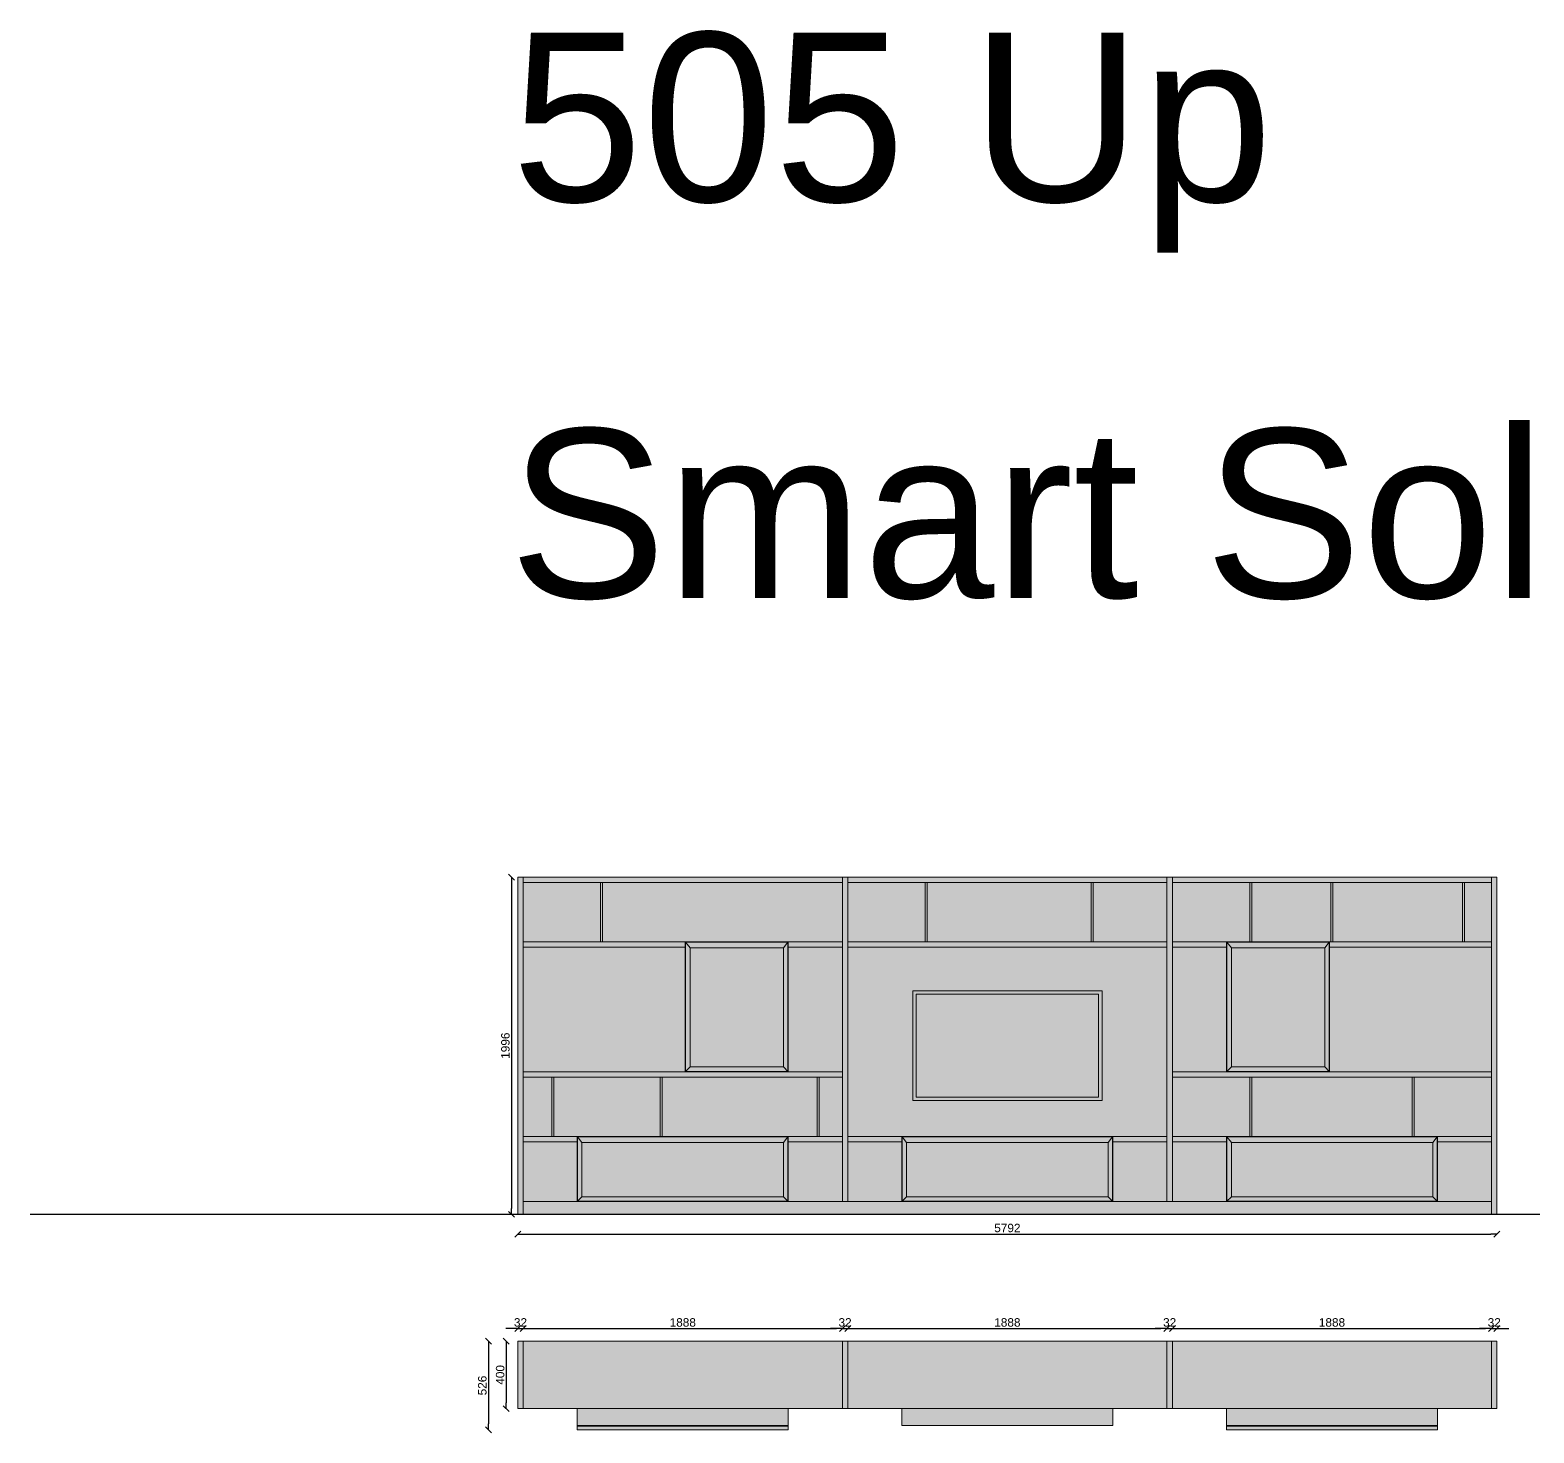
# Model space of a CAD drawing. Header units: inches. Extents: x -2150 to 187520, y -61540 to -22885.
# Drawn here: x -2150 to 6746, y -31187 to -22885 of the extents above; entities that cross this region are included whole.
import ezdxf

# ---------------------------------------------------------------- set-up
doc = ezdxf.new("R2010")
doc.units = ezdxf.units.IN
doc.header["$MEASUREMENT"] = 0
doc.layers.add('Linee arredi', color=3, linetype='Continuous', lineweight=20)
doc.layers.add('Retino arredi', color=7, linetype='Continuous', lineweight=0)
doc.layers.add('Quote', color=5, linetype='Continuous')
doc.styles.add('AI', font='Arial.ttf')
doc.styles.add('Arial', font='Arial.ttf')
doc.dimstyles.new('M&C_quote arredo', dxfattribs={"dimtxt": 50, "dimasz": 35.34668, "dimexe": 0, "dimexo": 0, "dimgap": 10, "dimtad": 1, "dimdec": 0, "dimtxsty": 'Arial', "dimblk": 'VW_SLASH', "dimcen": 0, "dimse1": 1, "dimse2": 1, "dimazin": 0, "dimtfac": 1, "dimtdec": 0, "dimtix": 1, "dimtmove": 0, "dimatfit": 0, "dimldrblk": 'VW_SLASH', "dimfxl": 0, "dimfxlon": 1, "dimfrac": 2, "dimtolj": 1, "dimarcsym": 0})

# ---------------------------------------------------------------- blocks, each defined once
blk = doc.blocks.new('VW_SLASH')
at = {"color": 0, "linetype": 'ByBlock', "lineweight": -2, "transparency": 16777216}
blk.add_line((0, 0), (-1, 0), dxfattribs=at)
at = {"color": 0, "linetype": 'Continuous', "lineweight": -2, "transparency": 16777216, "flags": 128}
blk.add_lwpolyline([(0.5, 0.5), (-0.5, -0.5)], dxfattribs=at)
blk = doc.blocks.new('*D3')
at = {"layer": 'Defpoints', "color": 0, "transparency": 16777216}
for p in [(735.1, -30643.6), (666.6, -31043.6), (735.1, -31043.6)]:
    blk.add_point(p, dxfattribs=at)
at = {"layer": 'Quote', "color": 0, "lineweight": -2, "transparency": 16777216}
blk.add_line((666.6, -30679), (666.6, -31008.3), dxfattribs=at)
at = {"layer": 'Quote', "color": 0, "lineweight": -2, "transparency": 16777216, "xscale": 35.3466796875, "yscale": 35.3466796875, "zscale": 35.3466796875}
for p, rotation in [((666.6, -30643.6), 90), ((666.6, -31043.6), 270)]:
    blk.add_blockref('VW_SLASH', p, dxfattribs=dict(at, rotation=rotation))
at = {"layer": 'Quote', "color": 0, "transparency": 16777216, "insert": (631, -30843.6), "char_height": 50, "attachment_point": 5, "rotation": 90, "style": 'Arial'}
blk.add_mtext('\\A1;400', dxfattribs=at)
blk = doc.blocks.new('*D4')
at = {"layer": 'Defpoints', "color": 0, "transparency": 16777216}
for p in [(735.1, -30643.6), (561.1, -31169.6), (1087.1, -31169.6)]:
    blk.add_point(p, dxfattribs=at)
at = {"layer": 'Quote', "color": 0, "lineweight": -2, "transparency": 16777216}
blk.add_line((561.1, -30679), (561.1, -31134.3), dxfattribs=at)
at = {"layer": 'Quote', "color": 0, "lineweight": -2, "transparency": 16777216, "xscale": 35.3466796875, "yscale": 35.3466796875, "zscale": 35.3466796875}
for p, rotation in [((561.1, -30643.6), 90), ((561.1, -31169.6), 270)]:
    blk.add_blockref('VW_SLASH', p, dxfattribs=dict(at, rotation=rotation))
at = {"layer": 'Quote', "color": 0, "transparency": 16777216, "insert": (525.6, -30906.6), "char_height": 50, "attachment_point": 5, "rotation": 90, "style": 'Arial'}
blk.add_mtext('\\A1;526', dxfattribs=at)
blk = doc.blocks.new('*D5')
at = {"layer": 'Defpoints', "color": 0, "transparency": 16777216}
for p in [(767.1, -30569.1), (735.1, -30643.6), (767.1, -30643.6)]:
    blk.add_point(p, dxfattribs=at)
at = {"layer": 'Quote', "color": 0, "lineweight": -2, "transparency": 16777216}
for p, q in [((699.7, -30569.1), (664.4, -30569.1)), ((735.1, -30569.1), (767.1, -30569.1)), ((802.4, -30569.1), (837.7, -30569.1))]:
    blk.add_line(p, q, dxfattribs=at)
at = {"layer": 'Quote', "color": 0, "lineweight": -2, "transparency": 16777216, "xscale": 35.3466796875, "yscale": 35.3466796875, "zscale": 35.3466796875}
blk.add_blockref('VW_SLASH', (735.1, -30569.1), dxfattribs=at)
at = {"layer": 'Quote', "color": 0, "lineweight": -2, "transparency": 16777216, "xscale": 35.3466796875, "yscale": 35.3466796875, "zscale": 35.3466796875, "rotation": 180}
blk.add_blockref('VW_SLASH', (767.1, -30569.1), dxfattribs=at)
at = {"layer": 'Quote', "color": 0, "transparency": 16777216, "insert": (751.1, -30533.5), "char_height": 50, "attachment_point": 5, "style": 'Arial'}
blk.add_mtext('\\A1;32', dxfattribs=at)
blk = doc.blocks.new('*D6')
at = {"layer": 'Defpoints', "color": 0, "transparency": 16777216}
for p in [(2655.1, -30569.1), (767.1, -30643.6), (2655.1, -30643.6)]:
    blk.add_point(p, dxfattribs=at)
at = {"layer": 'Quote', "color": 0, "lineweight": -2, "transparency": 16777216}
blk.add_line((802.4, -30569.1), (2619.7, -30569.1), dxfattribs=at)
at = {"layer": 'Quote', "color": 0, "lineweight": -2, "transparency": 16777216, "xscale": 35.3466796875, "yscale": 35.3466796875, "zscale": 35.3466796875, "rotation": 180}
blk.add_blockref('VW_SLASH', (767.1, -30569.1), dxfattribs=at)
at = {"layer": 'Quote', "color": 0, "lineweight": -2, "transparency": 16777216, "xscale": 35.3466796875, "yscale": 35.3466796875, "zscale": 35.3466796875}
blk.add_blockref('VW_SLASH', (2655.1, -30569.1), dxfattribs=at)
at = {"layer": 'Quote', "color": 0, "transparency": 16777216, "insert": (1711.1, -30533.6), "char_height": 50, "attachment_point": 5, "style": 'Arial'}
blk.add_mtext('\\A1;1888', dxfattribs=at)
blk = doc.blocks.new('*D7')
at = {"layer": 'Defpoints', "color": 0, "transparency": 16777216}
for p in [(735.1, -27897.6), (697.6, -29893.6), (735.1, -29893.6)]:
    blk.add_point(p, dxfattribs=at)
at = {"layer": 'Quote', "color": 0, "lineweight": -2, "transparency": 16777216}
blk.add_line((697.6, -27933), (697.6, -29858.3), dxfattribs=at)
at = {"layer": 'Quote', "color": 0, "lineweight": -2, "transparency": 16777216, "xscale": 35.3466796875, "yscale": 35.3466796875, "zscale": 35.3466796875}
for p, rotation in [((697.6, -27897.6), 90), ((697.6, -29893.6), 270)]:
    blk.add_blockref('VW_SLASH', p, dxfattribs=dict(at, rotation=rotation))
at = {"layer": 'Quote', "color": 0, "transparency": 16777216, "insert": (662.1, -28895.6), "char_height": 50, "attachment_point": 5, "rotation": 90, "style": 'Arial'}
blk.add_mtext('\\A1;1996', dxfattribs=at)
blk = doc.blocks.new('*D8')
at = {"layer": 'Defpoints', "color": 0, "transparency": 16777216}
for p in [(735.1, -29893.6), (6527.1, -29893.6), (6527.1, -30010.2)]:
    blk.add_point(p, dxfattribs=at)
at = {"layer": 'Quote', "color": 0, "lineweight": -2, "transparency": 16777216}
blk.add_line((770.4, -30010.2), (6491.7, -30010.2), dxfattribs=at)
at = {"layer": 'Quote', "color": 0, "lineweight": -2, "transparency": 16777216, "xscale": 35.3466796875, "yscale": 35.3466796875, "zscale": 35.3466796875, "rotation": 180}
blk.add_blockref('VW_SLASH', (735.1, -30010.2), dxfattribs=at)
at = {"layer": 'Quote', "color": 0, "lineweight": -2, "transparency": 16777216, "xscale": 35.3466796875, "yscale": 35.3466796875, "zscale": 35.3466796875}
blk.add_blockref('VW_SLASH', (6527.1, -30010.2), dxfattribs=at)
at = {"layer": 'Quote', "color": 0, "transparency": 16777216, "insert": (3631.1, -29974.7), "char_height": 50, "attachment_point": 5, "style": 'Arial'}
blk.add_mtext('\\A1;5792', dxfattribs=at)
blk = doc.blocks.new('*D9')
at = {"layer": 'Defpoints', "color": 0, "transparency": 16777216}
for p in [(2687.1, -30569.1), (2655.1, -30643.6), (2687.1, -30643.6)]:
    blk.add_point(p, dxfattribs=at)
at = {"layer": 'Quote', "color": 0, "lineweight": -2, "transparency": 16777216}
for p, q in [((2619.7, -30569.1), (2584.4, -30569.1)), ((2655.1, -30569.1), (2687.1, -30569.1)), ((2722.4, -30569.1), (2757.7, -30569.1))]:
    blk.add_line(p, q, dxfattribs=at)
at = {"layer": 'Quote', "color": 0, "lineweight": -2, "transparency": 16777216, "xscale": 35.3466796875, "yscale": 35.3466796875, "zscale": 35.3466796875}
blk.add_blockref('VW_SLASH', (2655.1, -30569.1), dxfattribs=at)
at = {"layer": 'Quote', "color": 0, "lineweight": -2, "transparency": 16777216, "xscale": 35.3466796875, "yscale": 35.3466796875, "zscale": 35.3466796875, "rotation": 180}
blk.add_blockref('VW_SLASH', (2687.1, -30569.1), dxfattribs=at)
at = {"layer": 'Quote', "color": 0, "transparency": 16777216, "insert": (2671.1, -30533.5), "char_height": 50, "attachment_point": 5, "style": 'Arial'}
blk.add_mtext('\\A1;32', dxfattribs=at)
blk = doc.blocks.new('*D10')
at = {"layer": 'Defpoints', "color": 0, "transparency": 16777216}
for p in [(4575.1, -30569.1), (2687.1, -30643.6), (4575.1, -30643.6)]:
    blk.add_point(p, dxfattribs=at)
at = {"layer": 'Quote', "color": 0, "lineweight": -2, "transparency": 16777216}
blk.add_line((2722.4, -30569.1), (4539.7, -30569.1), dxfattribs=at)
at = {"layer": 'Quote', "color": 0, "lineweight": -2, "transparency": 16777216, "xscale": 35.3466796875, "yscale": 35.3466796875, "zscale": 35.3466796875, "rotation": 180}
blk.add_blockref('VW_SLASH', (2687.1, -30569.1), dxfattribs=at)
at = {"layer": 'Quote', "color": 0, "lineweight": -2, "transparency": 16777216, "xscale": 35.3466796875, "yscale": 35.3466796875, "zscale": 35.3466796875}
blk.add_blockref('VW_SLASH', (4575.1, -30569.1), dxfattribs=at)
at = {"layer": 'Quote', "color": 0, "transparency": 16777216, "insert": (3631.1, -30533.6), "char_height": 50, "attachment_point": 5, "style": 'Arial'}
blk.add_mtext('\\A1;1888', dxfattribs=at)
blk = doc.blocks.new('*D11')
at = {"layer": 'Defpoints', "color": 0, "transparency": 16777216}
for p in [(4607.1, -30569.1), (4575.1, -30643.6), (4607.1, -30643.6)]:
    blk.add_point(p, dxfattribs=at)
at = {"layer": 'Quote', "color": 0, "lineweight": -2, "transparency": 16777216}
for p, q in [((4539.7, -30569.1), (4504.4, -30569.1)), ((4575.1, -30569.1), (4607.1, -30569.1)), ((4642.4, -30569.1), (4677.7, -30569.1))]:
    blk.add_line(p, q, dxfattribs=at)
at = {"layer": 'Quote', "color": 0, "lineweight": -2, "transparency": 16777216, "xscale": 35.3466796875, "yscale": 35.3466796875, "zscale": 35.3466796875}
blk.add_blockref('VW_SLASH', (4575.1, -30569.1), dxfattribs=at)
at = {"layer": 'Quote', "color": 0, "lineweight": -2, "transparency": 16777216, "xscale": 35.3466796875, "yscale": 35.3466796875, "zscale": 35.3466796875, "rotation": 180}
blk.add_blockref('VW_SLASH', (4607.1, -30569.1), dxfattribs=at)
at = {"layer": 'Quote', "color": 0, "transparency": 16777216, "insert": (4591.1, -30533.5), "char_height": 50, "attachment_point": 5, "style": 'Arial'}
blk.add_mtext('\\A1;32', dxfattribs=at)
blk = doc.blocks.new('*D12')
at = {"layer": 'Defpoints', "color": 0, "transparency": 16777216}
for p in [(6495.1, -30569.1), (4607.1, -30643.6), (6495.1, -30643.6)]:
    blk.add_point(p, dxfattribs=at)
at = {"layer": 'Quote', "color": 0, "lineweight": -2, "transparency": 16777216}
blk.add_line((4642.4, -30569.1), (6459.7, -30569.1), dxfattribs=at)
at = {"layer": 'Quote', "color": 0, "lineweight": -2, "transparency": 16777216, "xscale": 35.3466796875, "yscale": 35.3466796875, "zscale": 35.3466796875, "rotation": 180}
blk.add_blockref('VW_SLASH', (4607.1, -30569.1), dxfattribs=at)
at = {"layer": 'Quote', "color": 0, "lineweight": -2, "transparency": 16777216, "xscale": 35.3466796875, "yscale": 35.3466796875, "zscale": 35.3466796875}
blk.add_blockref('VW_SLASH', (6495.1, -30569.1), dxfattribs=at)
at = {"layer": 'Quote', "color": 0, "transparency": 16777216, "insert": (5551.1, -30533.6), "char_height": 50, "attachment_point": 5, "style": 'Arial'}
blk.add_mtext('\\A1;1888', dxfattribs=at)
blk = doc.blocks.new('*D13')
at = {"layer": 'Defpoints', "color": 0, "transparency": 16777216}
for p in [(6527.1, -30569.1), (6495.1, -30643.6), (6527.1, -30643.6)]:
    blk.add_point(p, dxfattribs=at)
at = {"layer": 'Quote', "color": 0, "lineweight": -2, "transparency": 16777216}
for p, q in [((6459.7, -30569.1), (6424.4, -30569.1)), ((6495.1, -30569.1), (6527.1, -30569.1)), ((6562.4, -30569.1), (6597.7, -30569.1))]:
    blk.add_line(p, q, dxfattribs=at)
at = {"layer": 'Quote', "color": 0, "lineweight": -2, "transparency": 16777216, "xscale": 35.3466796875, "yscale": 35.3466796875, "zscale": 35.3466796875}
blk.add_blockref('VW_SLASH', (6495.1, -30569.1), dxfattribs=at)
at = {"layer": 'Quote', "color": 0, "lineweight": -2, "transparency": 16777216, "xscale": 35.3466796875, "yscale": 35.3466796875, "zscale": 35.3466796875, "rotation": 180}
blk.add_blockref('VW_SLASH', (6527.1, -30569.1), dxfattribs=at)
at = {"layer": 'Quote', "color": 0, "transparency": 16777216, "insert": (6511.1, -30533.5), "char_height": 50, "attachment_point": 5, "style": 'Arial'}
blk.add_mtext('\\A1;32', dxfattribs=at)
blk = doc.blocks.new('TV')
at = {"layer": 'Retino arredi', "true_color": 0x969696}
h = blk.add_hatch(color=252, dxfattribs=at)
h.dxf.hatch_style = 1
h.paths.add_polyline_path([(-20, 20), (-1100, 20), (-1100, 630), (-20, 630)], flags=16)
h.paths.add_polyline_path([(-1120, 650), (0, 650), (0, 0), (-1120, 0)])
at = {"layer": 'Retino arredi', "true_color": 0xd2d2d2}
h = blk.add_hatch(color=254, dxfattribs=at)
h.dxf.hatch_style = 1
h.paths.add_polyline_path([(-20, 20), (-1100, 20), (-1100, 630), (-20, 630)])
at = {"layer": 'Linee arredi'}
for points in [[(-1120, 650), (0, 650), (0, 0), (-1120, 0)], [(-20, 20), (-1100, 20), (-1100, 630), (-20, 630)]]:
    blk.add_lwpolyline(points, close=True, dxfattribs=at)

msp = doc.modelspace()

# ---------------------------------------------------------------- hatches: boundary and pattern name
at = {"layer": 'Retino arredi'}
h = msp.add_hatch(color=256, dxfattribs=at)
h.dxf.hatch_style = 1
h.paths.add_polyline_path([(4928.1, -29817.6), (4607.1, -29817.6), (4607.1, -29465.6), (4928.1, -29465.6)], flags=16)
h.paths.add_polyline_path([(6495.1, -29465.6), (6176.1, -29465.6), (6176.1, -29817.6), (6495.1, -29817.6)], flags=16)
h.paths.add_polyline_path([(4607.1, -29081.6), (6495.1, -29081.6), (6495.1, -29433.6), (4607.1, -29433.6)], flags=16)
h.paths.add_polyline_path([(4928.1, -29049.6), (4607.1, -29049.6), (4607.1, -28313.6), (4928.1, -28313.6)], flags=16)
h.paths.add_polyline_path([(6495.1, -28313.6), (5536.1, -28313.6), (5536.1, -29049.6), (6495.1, -29049.6)], flags=16)
h.paths.add_polyline_path([(4607.1, -27929.6), (6495.1, -27929.6), (6495.1, -28281.6), (4607.1, -28281.6)], flags=16)
h.paths.add_polyline_path([(2687.1, -28281.6), (4575.1, -28281.6), (4575.1, -27929.6), (2687.1, -27929.6)], flags=16)
h.paths.add_polyline_path([(4575.1, -29433.6), (2687.1, -29433.6), (2687.1, -28313.6), (4575.1, -28313.6)], flags=16)
h.paths.add_polyline_path([(4255.1, -29817.6), (4575.1, -29817.6), (4575.1, -29465.6), (4255.1, -29465.6)], flags=16)
h.paths.add_polyline_path([(2687.1, -29465.6), (3007.1, -29465.6), (3007.1, -29817.6), (2687.1, -29817.6)], flags=16)
h.paths.add_polyline_path([(1086.1, -29817.6), (767.1, -29817.6), (767.1, -29465.6), (1086.1, -29465.6)], flags=16)
h.paths.add_polyline_path([(2655.1, -29465.6), (2334.1, -29465.6), (2334.1, -29817.6), (2655.1, -29817.6)], flags=16)
h.paths.add_polyline_path([(767.1, -29081.6), (2655.1, -29081.6), (2655.1, -29433.6), (767.1, -29433.6)], flags=16)
h.paths.add_polyline_path([(1726.1, -29049.6), (767.1, -29049.6), (767.1, -28313.6), (1726.1, -28313.6)], flags=16)
h.paths.add_polyline_path([(2655.1, -28313.6), (2334.1, -28313.6), (2334.1, -29049.6), (2655.1, -29049.6)], flags=16)
h.paths.add_polyline_path([(767.1, -27929.6), (2655.1, -27929.6), (2655.1, -28281.6), (767.1, -28281.6)], flags=16)
h.paths.add_polyline_path([(5536.1, -29049.6), (4928.1, -29049.6), (4928.1, -28281.6), (5536.1, -28281.6)], flags=16)
h.paths.add_polyline_path([(4928.1, -29433.6), (6176.1, -29433.6), (6176.1, -29817.6), (4928.1, -29817.6)], flags=16)
h.paths.add_polyline_path([(3007.1, -29817.6), (4255.1, -29817.6), (4255.1, -29433.6), (3007.1, -29433.6)], flags=16)
h.paths.add_polyline_path([(1086.1, -29433.6), (2334.1, -29433.6), (2334.1, -29817.6), (1086.1, -29817.6)], flags=16)
h.paths.add_polyline_path([(1726.1, -28281.6), (2334.1, -28281.6), (2334.1, -29049.6), (1726.1, -29049.6)], flags=16)
h.paths.add_polyline_path([(735.1, -27897.6), (6527.1, -27897.6), (6527.1, -29893.6), (735.1, -29893.6)])
h = msp.add_hatch(color=254, dxfattribs=at)
h.dxf.hatch_style = 1
h.paths.add_polyline_path([(767.1, -27929.6), (767.1, -28281.6), (2655.1, -28281.6), (2655.1, -27929.6)])
h.paths.add_polyline_path([(2655.1, -28313.6), (2334.1, -28313.6), (2334.1, -29049.6), (2655.1, -29049.6)])
h.paths.add_polyline_path([(2687.1, -28313.6), (2687.1, -29433.6), (4575.1, -29433.6), (4575.1, -28313.6)])
h.paths.add_polyline_path([(4575.1, -28281.6), (4575.1, -27929.6), (2687.1, -27929.6), (2687.1, -28281.6)])
h.paths.add_polyline_path([(6495.1, -28281.6), (6495.1, -27929.6), (4607.1, -27929.6), (4607.1, -28281.6)])
h.paths.add_polyline_path([(5536.1, -28313.6), (5536.1, -29049.6), (6495.1, -29049.6), (6495.1, -28313.6)])
h.paths.add_polyline_path([(4928.1, -28313.6), (4607.1, -28313.6), (4607.1, -29049.6), (4928.1, -29049.6)])
h.paths.add_polyline_path([(4607.1, -29081.6), (4607.1, -29433.6), (6495.1, -29433.6), (6495.1, -29081.6)])
h.paths.add_polyline_path([(6176.1, -29465.6), (6176.1, -29817.6), (6495.1, -29817.6), (6495.1, -29465.6)])
h.paths.add_polyline_path([(4607.1, -29817.6), (4928.1, -29817.6), (4928.1, -29465.6), (4607.1, -29465.6)])
h.paths.add_polyline_path([(4255.1, -29465.6), (4255.1, -29817.6), (4575.1, -29817.6), (4575.1, -29465.6)])
h.paths.add_polyline_path([(2687.1, -29817.6), (3007.1, -29817.6), (3007.1, -29465.6), (2687.1, -29465.6)])
h.paths.add_polyline_path([(2334.1, -29465.6), (2334.1, -29817.6), (2655.1, -29817.6), (2655.1, -29465.6)])
h.paths.add_polyline_path([(2655.1, -29433.6), (2655.1, -29081.6), (767.1, -29081.6), (767.1, -29433.6)])
h.paths.add_polyline_path([(1086.1, -29817.6), (1086.1, -29465.6), (767.1, -29465.6), (767.1, -29817.6)])
h.paths.add_polyline_path([(1726.1, -29049.6), (1726.1, -28313.6), (767.1, -28313.6), (767.1, -29049.6)])
h = msp.add_hatch(color=253, dxfattribs=at)
h.dxf.hatch_style = 1
h.paths.add_polyline_path([(1086.1, -29433.6), (2334.1, -29433.6), (2334.1, -29817.6), (1086.1, -29817.6)])
h.paths.add_polyline_path([(1726.1, -28281.6), (2334.1, -28281.6), (2334.1, -29049.6), (1726.1, -29049.6)])
h.paths.add_polyline_path([(5536.1, -29049.6), (4928.1, -29049.6), (4928.1, -28281.6), (5536.1, -28281.6)])
h.paths.add_polyline_path([(4928.1, -29433.6), (6176.1, -29433.6), (6176.1, -29817.6), (4928.1, -29817.6)])
h = msp.add_hatch(color=252, dxfattribs=at)
h.dxf.hatch_style = 1
h.paths.add_polyline_path([(3007.1, -29817.6), (4255.1, -29817.6), (4255.1, -29433.6), (3007.1, -29433.6)])
h = msp.add_hatch(color=256, dxfattribs=at)
h.dxf.hatch_style = 1
h.paths.add_polyline_path([(6527.1, -30643.6), (735.1, -30643.6), (735.1, -31043.6), (6527.1, -31043.6)])
h = msp.add_hatch(color=253, dxfattribs=at)
h.dxf.hatch_style = 1
h.paths.add_polyline_path([(4927.1, -31043.6), (6175.1, -31043.6), (6175.1, -31169.6), (4927.1, -31169.6)])
h.paths.add_polyline_path([(1087.1, -31043.6), (2335.1, -31043.6), (2335.1, -31169.6), (1087.1, -31169.6)])
h = msp.add_hatch(color=252, dxfattribs=at)
h.dxf.hatch_style = 1
h.paths.add_polyline_path([(3007.1, -31043.6), (4255.1, -31043.6), (4255.1, -31143.6), (3007.1, -31143.6)])

# ---------------------------------------------------------------- linework, layer by layer
msp.add_line((-2149.6, -29893.6), (40321.6, -29893.6))
at = {"layer": 'Linee arredi'}
for p, q in [((767.1, -27897.6), (767.1, -27929.6)), ((1225.1, -27929.6), (1225.1, -28281.6)), ((1237.1, -27929.6), (1237.1, -28281.6)), ((2655.1, -27897.6), (2655.1, -27929.6)), ((2687.1, -27897.6), (2687.1, -27929.6)), ((3145.1, -27929.6), (3145.1, -28281.6)), ((3157.1, -27929.6), (3157.1, -28281.6)), ((4127.1, -27929.6), (4127.1, -28281.6)), ((4139.1, -27929.6), (4139.1, -28281.6)), ((4575.1, -27897.6), (4575.1, -27929.6)), ((4607.1, -27897.6), (4607.1, -27929.6)), ((5065.1, -27929.6), (5065.1, -28281.6)), ((5077.1, -27929.6), (5077.1, -28281.6)), ((5545.1, -27929.6), (5545.1, -28281.6)), ((5557.1, -27929.6), (5557.1, -28281.6)), ((6323.1, -27929.6), (6323.1, -28281.6)), ((6335.1, -27929.6), (6335.1, -28281.6)), ((6495.1, -27897.6), (6495.1, -27929.6)), ((767.1, -28281.6), (767, -28313.6)), ((1728.1, -28283.6), (1726.1, -28281.6)), ((1754.1, -28316.3), (1728.1, -28283.6)), ((2306.1, -28316.3), (2332.1, -28283.6)), ((2332.1, -28283.6), (2334.1, -28281.6)), ((2655.1, -28281.6), (2655, -28313.6)), ((2687.1, -28281.6), (2687, -28313.6)), ((4575.1, -28281.6), (4575, -28313.6)), ((4607.1, -28281.6), (4607, -28313.6)), ((4930.1, -28283.6), (4928.1, -28281.6)), ((4956.1, -28316.3), (4930.1, -28283.6)), ((5508.1, -28316.3), (5534.1, -28283.6)), ((5534.1, -28283.6), (5536.1, -28281.6)), ((6495.1, -28281.6), (6495, -28313.6)), ((767.1, -29049.6), (767.1, -29081.6)), ((937.1, -29081.6), (937.1, -29433.6)), ((949.1, -29081.6), (949.1, -29433.6)), ((1577.1, -29081.6), (1577.1, -29433.6)), ((1589.1, -29081.6), (1589.1, -29433.6)), ((1726.1, -29049.6), (1754.1, -29021.6)), ((2334.1, -29049.6), (2306.1, -29021.6)), ((2505.1, -29081.6), (2505.1, -29433.6)), ((2517.1, -29081.6), (2517.1, -29433.6)), ((2655.1, -29049.6), (2655.1, -29081.6)), ((4607.1, -29049.6), (4607.1, -29081.6)), ((4928.1, -29049.6), (4956.1, -29021.6)), ((5065.1, -29081.6), (5065.1, -29433.6)), ((5077.1, -29081.6), (5077.1, -29433.6)), ((5536.1, -29049.6), (5508.1, -29021.6)), ((6025.1, -29081.6), (6025.1, -29433.6)), ((6037.1, -29081.6), (6037.1, -29433.6)), ((6495.1, -29049.6), (6495.1, -29081.6)), ((767.1, -29433.6), (767.1, -29465.6)), ((1088.1, -29435.6), (1086.1, -29433.6)), ((1114.1, -29468.3), (1088.1, -29435.6)), ((2306.1, -29468.3), (2332.1, -29435.6)), ((2332.1, -29435.6), (2334.1, -29433.6)), ((2655.1, -29433.6), (2655.1, -29465.6)), ((2687.1, -29433.6), (2687.1, -29465.6)), ((3009.1, -29435.6), (3007.1, -29433.6)), ((3035.1, -29468.3), (3009.1, -29435.6)), ((4227.1, -29468.3), (4253.1, -29435.6)), ((4253.1, -29435.6), (4255.1, -29433.6)), ((4575.1, -29433.6), (4575.1, -29465.6)), ((4607.1, -29433.6), (4607.1, -29465.6)), ((4930.1, -29435.6), (4928.1, -29433.6)), ((4956.1, -29468.3), (4930.1, -29435.6)), ((6148.1, -29468.3), (6174.1, -29435.6)), ((6174.1, -29435.6), (6176.1, -29433.6)), ((6495.1, -29433.6), (6495.1, -29465.6)), ((1086.1, -29817.6), (1114.1, -29789.6)), ((2334.1, -29817.6), (2306.1, -29789.6)), ((3007.1, -29817.6), (3035.1, -29789.6)), ((4255.1, -29817.6), (4227.1, -29789.6)), ((4928.1, -29817.6), (4956.1, -29789.6)), ((6176.1, -29817.6), (6148.1, -29789.6)), ((767.1, -29817.6), (767.1, -29893.6)), ((2655.1, -29817.6), (2687.1, -29817.6)), ((4607.1, -29817.6), (4575.1, -29817.6)), ((6495.1, -29817.6), (6495.1, -29893.6)), ((767.1, -31043.6), (767.1, -30643.6)), ((2655.1, -31043.6), (2655.1, -30643.6)), ((2687.1, -31043.6), (2687.1, -30643.6)), ((4575.1, -31043.6), (4575.1, -30643.6)), ((4607.1, -31043.6), (4607.1, -30643.6)), ((6495.1, -31043.6), (6495.1, -30643.6)), ((1087.1, -31143.6), (2335.1, -31143.6)), ((1087.1, -31147.6), (2335.1, -31147.6)), ((4927.1, -31143.6), (6175.1, -31143.6)), ((4927.1, -31147.6), (6175.1, -31147.6))]:
    msp.add_line(p, q, dxfattribs=at)
for points in [[(735.1, -27897.6), (6527.1, -27897.6), (6527.1, -29893.6), (735.1, -29893.6)], [(767.1, -27929.6), (2655.1, -27929.6), (2655.1, -28281.6), (767.1, -28281.6)], [(2687.1, -28281.6), (4575.1, -28281.6), (4575.1, -27929.6), (2687.1, -27929.6)], [(4607.1, -27929.6), (6495.1, -27929.6), (6495.1, -28281.6), (4607.1, -28281.6)], [(1726.1, -28281.6), (2334.1, -28281.6), (2334.1, -29049.6), (1726.1, -29049.6)], [(1728.1, -28283.6), (2332.1, -28283.6), (2332.1, -29047.6), (1728.1, -29047.6)], [(5536.1, -29049.6), (4928.1, -29049.6), (4928.1, -28281.6), (5536.1, -28281.6)], [(4930.1, -28283.6), (5534.1, -28283.6), (5534.1, -29047.6), (4930.1, -29047.6)], [(1726.1, -29049.6), (767.1, -29049.6), (767.1, -28313.6), (1726.1, -28313.6)], [(1754.1, -28316.3), (2306.1, -28316.3), (2306.1, -29021.6), (1754.1, -29021.6)], [(2655.1, -28313.6), (2334.1, -28313.6), (2334.1, -29049.6), (2655.1, -29049.6)], [(4575.1, -29433.6), (2687.1, -29433.6), (2687.1, -28313.6), (4575.1, -28313.6)], [(4928.1, -29049.6), (4607.1, -29049.6), (4607.1, -28313.6), (4928.1, -28313.6)], [(4956.1, -28316.3), (5508.1, -28316.3), (5508.1, -29021.6), (4956.1, -29021.6)], [(6495.1, -28313.6), (5536.1, -28313.6), (5536.1, -29049.6), (6495.1, -29049.6)], [(767.1, -29081.6), (2655.1, -29081.6), (2655.1, -29433.6), (767.1, -29433.6)], [(4607.1, -29081.6), (6495.1, -29081.6), (6495.1, -29433.6), (4607.1, -29433.6)], [(1086.1, -29433.6), (2334.1, -29433.6), (2334.1, -29817.6), (1086.1, -29817.6)], [(1088.1, -29435.6), (2332.1, -29435.6), (2332.1, -29815.6), (1088.1, -29815.6)], [(3007.1, -29817.6), (4255.1, -29817.6), (4255.1, -29433.6), (3007.1, -29433.6)], [(3009.1, -29435.6), (4253.1, -29435.6), (4253.1, -29815.6), (3009.1, -29815.6)], [(4928.1, -29433.6), (6176.1, -29433.6), (6176.1, -29817.6), (4928.1, -29817.6)], [(4930.1, -29435.6), (6174.1, -29435.6), (6174.1, -29815.6), (4930.1, -29815.6)], [(1086.1, -29817.6), (767.1, -29817.6), (767.1, -29465.6), (1086.1, -29465.6)], [(1114.1, -29468.3), (2306.1, -29468.3), (2306.1, -29789.6), (1114.1, -29789.6)], [(2655.1, -29465.6), (2334.1, -29465.6), (2334.1, -29817.6), (2655.1, -29817.6)], [(2687.1, -29465.6), (3007.1, -29465.6), (3007.1, -29817.6), (2687.1, -29817.6)], [(3035.1, -29468.3), (4227.1, -29468.3), (4227.1, -29789.6), (3035.1, -29789.6)], [(4255.1, -29817.6), (4575.1, -29817.6), (4575.1, -29465.6), (4255.1, -29465.6)], [(4928.1, -29817.6), (4607.1, -29817.6), (4607.1, -29465.6), (4928.1, -29465.6)], [(4956.1, -29468.3), (6148.1, -29468.3), (6148.1, -29789.6), (4956.1, -29789.6)], [(6495.1, -29465.6), (6176.1, -29465.6), (6176.1, -29817.6), (6495.1, -29817.6)], [(6527.1, -30643.6), (735.1, -30643.6), (735.1, -31043.6), (6527.1, -31043.6)], [(1087.1, -31043.6), (2335.1, -31043.6), (2335.1, -31169.6), (1087.1, -31169.6)], [(3007.1, -31043.6), (4255.1, -31043.6), (4255.1, -31143.6), (3007.1, -31143.6)], [(4927.1, -31043.6), (6175.1, -31043.6), (6175.1, -31169.6), (4927.1, -31169.6)]]:
    msp.add_lwpolyline(points, close=True, dxfattribs=at)

# ---------------------------------------------------------------- block references
msp.add_blockref('TV', (4191.1, -29220.6), dxfattribs=at)

# ---------------------------------------------------------------- texts
at = {"char_height": 1000, "width": 77910.081, "attachment_point": 1, "style": 'AI'}
for s, insert in [('505 Up', (696.8, -22900.4)), ('Smart Solution 2021', (682.6, -25245.5))]:
    msp.add_mtext(s, dxfattribs=dict(at, insert=insert))

# ---------------------------------------------------------------- dimensions: what is measured, and where the dimension line sits
at = {"layer": 'Quote', "color": 7}
for base, p1, p2, picture, middle in [((697.6, -29893.6), (735.1, -27897.6), (735.1, -29893.6), '*D7', (662.1, -28895.6)), ((561.1, -31169.6), (735.1, -30643.6), (1087.1, -31169.6), '*D4', (525.6, -30906.6)), ((666.6, -31043.6), (735.1, -30643.6), (735.1, -31043.6), '*D3', (631, -30843.6))]:
    dim = msp.add_linear_dim(base=base, p1=p1, p2=p2, angle=90, dimstyle='M&C_quote arredo', override={"dimpost": '<>', "dimtmove": 1}, dxfattribs=at)
    dim.commit()
    dim.dimension.update_dxf_attribs({"geometry": picture, "text_midpoint": middle})
for base, p1, p2, picture, middle in [((6527.1, -30010.2), (735.1, -29893.6), (6527.1, -29893.6), '*D8', (3631.1, -29974.7)), ((767.1, -30569.1), (735.1, -30643.6), (767.1, -30643.6), '*D5', (751.1, -30533.5)), ((2655.1, -30569.1), (767.1, -30643.6), (2655.1, -30643.6), '*D6', (1711.1, -30533.6)), ((2687.1, -30569.1), (2655.1, -30643.6), (2687.1, -30643.6), '*D9', (2671.1, -30533.5)), ((4575.1, -30569.1), (2687.1, -30643.6), (4575.1, -30643.6), '*D10', (3631.1, -30533.6)), ((4607.1, -30569.1), (4575.1, -30643.6), (4607.1, -30643.6), '*D11', (4591.1, -30533.5)), ((6495.1, -30569.1), (4607.1, -30643.6), (6495.1, -30643.6), '*D12', (5551.1, -30533.6)), ((6527.1, -30569.1), (6495.1, -30643.6), (6527.1, -30643.6), '*D13', (6511.1, -30533.5))]:
    dim = msp.add_linear_dim(base=base, p1=p1, p2=p2, dimstyle='M&C_quote arredo', override={"dimpost": '<>', "dimtmove": 1}, dxfattribs=at)
    dim.commit()
    dim.dimension.update_dxf_attribs({"geometry": picture, "text_midpoint": middle})

doc.saveas('drawing.dxf')
